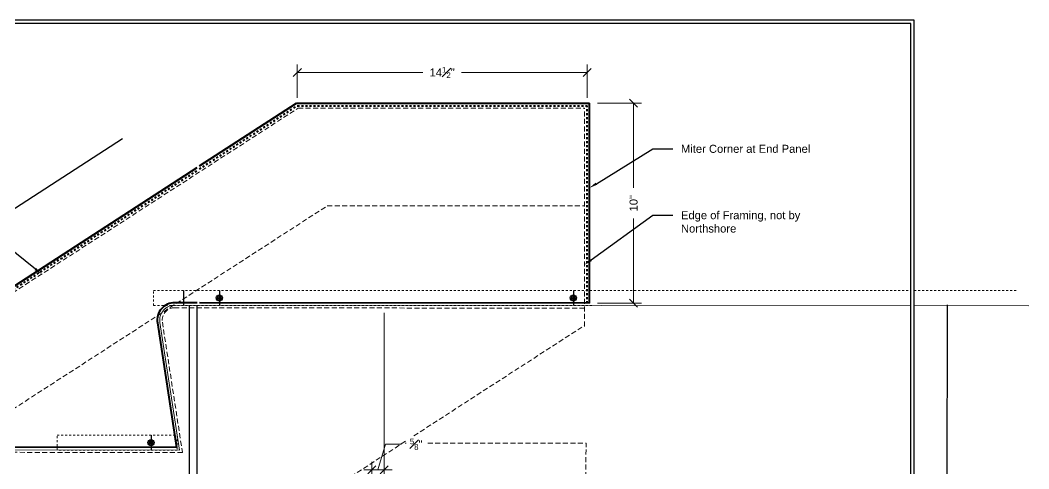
# Model space of a CAD drawing. Header units: inches. Extents: x -301 to 39679, y -468 to 370.
# Drawn here: x 3171.4 to 3221.7, y 23.1 to 45.5 of the extents above; entities that cross this region are included whole.
import ezdxf
from ezdxf import colors
from ezdxf.entities.mleader import LeaderData, LeaderLine
from ezdxf.enums import TextEntityAlignment as Align
from ezdxf.math import Vec2, Vec3

# ---------------------------------------------------------------- set-up
doc = ezdxf.new("R2010")
doc.units = ezdxf.units.IN
doc.header["$MEASUREMENT"] = 0
for name, pattern in [('DASHED2', [0.375, 0.25, -0.125]), ('HIDDEN', [0.375, 0.25, -0.125]), ('HIDDEN2', [0.1875, 0.125, -0.0625])]:
    doc.linetypes.add(name, pattern=pattern)
doc.layers.get('Defpoints').update_dxf_attribs({"color": 3})
doc.layers.add('NSE-Border', color=156, linetype='Continuous', plot=False)
doc.layers.add('NSE-Construction', color=86, linetype='Continuous', plot=False)
for name, color, linetype, lineweight in [('NSE-By_Others', 252, 'Continuous', 0), ('NSE-By_Others_Hidden', 252, 'HIDDEN', 0), ('NSE-Call-Outs', 51, 'Continuous', 13), ('NSE-Dimensions', 51, 'Continuous', 13), ('NSE-Hardware', 111, 'Continuous', 25), ('NSE-Panels 01', 1, 'Continuous', 40), ('NSE-Title', 51, 'Continuous', 9)]:
    doc.layers.add(name, color=color, linetype=linetype, lineweight=lineweight)
doc.layers.add('NSE-Detail Border', color=7, linetype='Continuous')
doc.styles.add('004 - NSSM - Standard', font='arial.ttf', dxfattribs={"height": 0.4})
doc.styles.add('008 - NSSM - Standard', font='arial.ttf', dxfattribs={"height": 0.8})
doc.dimstyles.new('004 - NSSM - Standard$0', dxfattribs={"dimtxt": 0.4, "dimasz": 0.4, "dimexe": 0.4, "dimexo": 0.4, "dimgap": 0.4, "dimtad": 0, "dimdec": 4, "dimzin": 3, "dimdsep": 46, "dimlunit": 5, "dimtxsty": '004 - NSSM - Standard', "dimblk": 'OBLIQUE', "dimcen": 0.4, "dimclrd": 256, "dimclre": 256, "dimclrt": 256, "dimazin": 0, "dimtfac": 0.7, "dimtdec": 4, "dimtmove": 1, "dimatfit": 2, "dimfxl": 1, "dimtfill": 1, "dimtfillclr": 11, "dimfrac": 1, "dimtolj": 1, "dimtzin": 0, "dimlwd": 0, "dimlwe": 0, "dimarcsym": 0})

# ---------------------------------------------------------------- blocks, each defined once
blk = doc.blocks.new('*U170')
blk.add_wipeout([(24.474, 1.129), (24.474, 0), (0, 0), (0, 11.312), (24.516, 11.312), (24.516, 0), (24.474, 0), (24.474, 11.271), (0.042, 11.271), (0.042, 1.129)])
at = {"layer": 'Defpoints', "ltscale": 0.0625}
blk.add_lwpolyline([(0.042, 1.129), (24.474, 1.129), (24.474, 11.271), (0.042, 11.271)], close=True, dxfattribs=at)
at = {"layer": 'NSE-Border', "ltscale": 0.0625}
blk.add_lwpolyline([(0, 0), (24.516, 0), (24.516, 11.312), (0, 11.312)], close=True, dxfattribs=at)
at = {"layer": 'Defpoints', "style": '008 - NSSM - Standard'}
blk.add_attdef('DETAIL_NUMBER', text='', height=0.218, dxfattribs=at).set_placement((0.625, 0.567), align=Align.MIDDLE_CENTER)
at = {"layer": 'NSE-Title', "style": '004 - NSSM - Standard'}
for tag, p in [('DETAIL_DESCRIPTION', (1.129, 0.62)), ('ARCH_REF', (2.197, 0.388))]:
    blk.add_attdef(tag, p, '', height=0.134, dxfattribs=at)
blk = doc.blocks.new('Bolt Head')
blk.add_lwpolyline([(0.25, 0), (0.12, 0.22), (-0.12, 0.22), (-0.25, 0), (-0.12, -0.22), (0.12, -0.22)], close=True)
for radius in [0.312, 0.125]:
    blk.add_circle((0, 0), radius)
blk = doc.blocks.new('_Oblique')
at = {"color": 0, "linetype": 'ByBlock', "lineweight": -2}
blk.add_line((-0.5, -0.5), (0.5, 0.5), dxfattribs=at)
blk = doc.blocks.new('*D302')
at = {"layer": 'Defpoints', "color": 0, "transparency": 16777216}
for p in [(3189.538, 23.026), (3189.538, 20.442), (3188.921, 19.343)]:
    blk.add_point(p, dxfattribs=at)
at = {"layer": 'NSE-Dimensions', "lineweight": 0, "transparency": 16777216}
for p, q in [((3189.229, 23.026), (3189.614, 24.31)), ((3189.614, 24.31), (3190.414, 24.31)), ((3188.921, 19.743), (3188.921, 23.426)), ((3189.538, 20.842), (3189.538, 23.426)), ((3188.921, 23.026), (3188.521, 23.026)), ((3188.921, 23.026), (3189.538, 23.026)), ((3188.921, 23.026), (3189.538, 23.026)), ((3189.538, 23.026), (3189.938, 23.026))]:
    blk.add_line(p, q, dxfattribs=at)
at = {"layer": 'NSE-Dimensions', "lineweight": 0, "transparency": 16777216, "xscale": 0.4, "yscale": 0.4, "zscale": 0.4}
blk.add_blockref('_Oblique', (3188.921, 23.026), dxfattribs=at)
at = {"layer": 'NSE-Dimensions', "lineweight": 0, "transparency": 16777216, "xscale": 0.4, "yscale": 0.4, "zscale": 0.4, "rotation": 180}
blk.add_blockref('_Oblique', (3189.538, 23.026), dxfattribs=at)
at = {"layer": 'NSE-Dimensions', "transparency": 16777216, "insert": (3191.142, 24.31), "char_height": 0.4, "attachment_point": 5, "style": '004 - NSSM - Standard', "bg_fill": 3, "box_fill_scale": 1.25, "bg_fill_color": 256, "bg_fill_true_color": 13158600, "bg_fill_transparency": 0}
blk.add_mtext('\\A1;{\\H0.7x;\\S5#8;}" ', dxfattribs=at)
blk = doc.blocks.new('*D314')
at = {"layer": 'Defpoints', "color": 0, "transparency": 16777216}
for p in [(3199.802, 41.351), (3202.005, 41.351), (3199.802, 31.353)]:
    blk.add_point(p, dxfattribs=at)
at = {"layer": 'NSE-Dimensions', "lineweight": 0, "transparency": 16777216}
for p, q in [((3200.202, 41.351), (3202.405, 41.351)), ((3202.005, 41.351), (3202.005, 37.118)), ((3202.005, 31.353), (3202.005, 35.585)), ((3200.202, 31.353), (3202.405, 31.353))]:
    blk.add_line(p, q, dxfattribs=at)
at = {"layer": 'NSE-Dimensions', "lineweight": 0, "transparency": 16777216, "xscale": 0.4, "yscale": 0.4, "zscale": 0.4}
for p, rotation in [((3202.005, 41.351), 90), ((3202.005, 31.353), 270)]:
    blk.add_blockref('_Oblique', p, dxfattribs=dict(at, rotation=rotation))
at = {"layer": 'NSE-Dimensions', "transparency": 16777216, "insert": (3202.005, 36.352), "char_height": 0.4, "attachment_point": 5, "rotation": 90, "style": '004 - NSSM - Standard', "bg_fill": 3, "box_fill_scale": 1.25, "bg_fill_color": 256, "bg_fill_true_color": 13158600, "bg_fill_transparency": 0}
blk.add_mtext('\\A1;10"', dxfattribs=at)
blk = doc.blocks.new('*D315')
at = {"layer": 'Defpoints', "color": 0, "transparency": 16777216}
for p in [(3199.677, 42.887), (3185.205, 41.226), (3199.677, 41.226)]:
    blk.add_point(p, dxfattribs=at)
at = {"layer": 'NSE-Dimensions', "lineweight": 0, "transparency": 16777216}
for p, q in [((3185.205, 41.626), (3185.205, 43.287)), ((3185.205, 42.887), (3191.474, 42.887)), ((3199.677, 42.887), (3193.408, 42.887)), ((3199.677, 41.626), (3199.677, 43.287))]:
    blk.add_line(p, q, dxfattribs=at)
at = {"layer": 'NSE-Dimensions', "lineweight": 0, "transparency": 16777216, "xscale": 0.4, "yscale": 0.4, "zscale": 0.4, "rotation": 180}
blk.add_blockref('_Oblique', (3185.205, 42.887), dxfattribs=at)
at = {"layer": 'NSE-Dimensions', "lineweight": 0, "transparency": 16777216, "xscale": 0.4, "yscale": 0.4, "zscale": 0.4}
blk.add_blockref('_Oblique', (3199.677, 42.887), dxfattribs=at)
at = {"layer": 'NSE-Dimensions', "transparency": 16777216, "insert": (3192.441, 42.887), "char_height": 0.4, "attachment_point": 5, "style": '004 - NSSM - Standard', "bg_fill": 3, "box_fill_scale": 1.25, "bg_fill_color": 256, "bg_fill_true_color": 13158600, "bg_fill_transparency": 0}
blk.add_mtext('\\A1;14{\\H0.7x;\\S1#2;}"', dxfattribs=at)

msp = doc.modelspace()

# ---------------------------------------------------------------- linework, layer by layer
at = {"color": 0, "linetype": 'Continuous', "lineweight": 0, "extrusion": (4.41392e-16, 1, -3.20393e-20)}
for p, q in [((3177.92477, 36.66344), (3177.92545, 36.66377)), ((3179.17445, 24.14268), (3179.17377, 24.14235))]:
    msp.add_line(p, q, dxfattribs=at)
at = {"layer": 'NSE-By_Others', "linetype": 'DASHED2', "extrusion": (4.41392e-16, 1, -3.20393e-20)}
for p, q in [((3121.87132, 0.09007), (3185.24212, 41.10068)), ((3199.5521, 31.10293), (3179.08133, 31.13272)), ((3125.86134, -17.44547), (3199.5521, 30.24373)), ((3178.4627, 30.41275), (3179.46521, 23.89192)), ((3190.59636, 24.36674), (3199.62675, 24.35362)), ((3199.61945, 17.79339), (3199.62675, 24.35362)), ((3179.46521, 23.89192), (3168.03426, 23.90855))]:
    msp.add_line(p, q, dxfattribs=at)
at = {"layer": 'NSE-By_Others', "linetype": 'DASHED2'}
for p, q in [((3185.24212, 41.10068), (3199.5521, 41.10068)), ((3199.5521, 30.19334), (3199.5521, 41.10068)), ((3186.70089, 36.22068), (3199.5521, 36.22068))]:
    msp.add_line(p, q, dxfattribs=at)
at = {"layer": 'NSE-By_Others', "extrusion": (4.41392e-16, 1, -3.20393e-20)}
for p, q in [((3221.74905, 31.22779), (3179.08151, 31.25771)), ((3189.54624, 30.86825), (3189.52046, 0.01341)), ((3178.33915, 30.39376), (3179.31949, 24.01713)), ((3179.31949, 24.01713), (3168.03444, 24.03355))]:
    msp.add_line(p, q, dxfattribs=at)
at = {"layer": 'NSE-By_Others'}
msp.add_arc((3179.08043, 30.50772), 0.75, 89.916638, 188.990027, dxfattribs=at)
at = {"layer": 'NSE-By_Others', "linetype": 'DASHED2'}
msp.add_arc((3179.08043, 30.50772), 0.625, 89.916638, 189.013866, dxfattribs=at)
at = {"layer": 'NSE-By_Others_Hidden', "color": 253, "linetype": 'HIDDEN2', "ltscale": 0.5}
msp.add_lwpolyline([(3199.92459, 31.2431), (3199.92459, 31.24275), (3178.02467, 31.24275), (3178.02467, 31.99275), (3221.21398, 31.99275)], dxfattribs=at)
msp.add_lwpolyline([(3179.20622, 24.01713), (3173.20622, 24.01713), (3173.20622, 24.76713), (3179.20622, 24.76713)], close=True, dxfattribs=at)
at = {"layer": 'NSE-Construction', "extrusion": (4.41392e-16, 1, -3.20393e-20)}
for p, q in [((3118.01568, 1.75891), (3176.47576, 39.59154)), ((3217.6295, -6.56609), (3217.6843, 31.27149))]:
    msp.add_line(p, q, dxfattribs=at)
at = {"layer": 'NSE-Construction'}
for p, q in [((3179.51715, 31.99275), (3179.51715, 31.24275)), ((3181.31357, 31.99275), (3181.31357, 31.24275)), ((3198.99419, 31.99275), (3198.99419, 31.24275)), ((3179.82058, 17.68132), (3179.82058, 31.25685)), ((3180.19558, 19.88743), (3180.19558, 31.25685)), ((3177.89841, 24.76713), (3177.89841, 24.01713))]:
    msp.add_line(p, q, dxfattribs=at)
at = {"layer": 'NSE-Panels 01', "extrusion": (4.41392e-16, 1, -3.20393e-20)}
for p, q in [((3180.32058, 38.21347), (3185.16829, 41.35068)), ((3121.7355, 0.29995), (3180.19558, 38.13257)), ((3180.19558, 31.38109), (3179.08169, 31.38271)), ((3199.8021, 31.35257), (3180.32058, 31.38091)), ((3178.2156, 30.37476), (3179.17377, 24.14235)), ((3179.17377, 24.14235), (3168.03462, 24.15855))]:
    msp.add_line(p, q, dxfattribs=at)
at = {"layer": 'NSE-Panels 01'}
for p in [(3185.16829, 41.35068), (3199.8021, 31.35257)]:
    msp.add_line(p, (3199.8021, 41.35068), dxfattribs=at)
at = {"layer": 'NSE-Panels 01', "color": 9, "linetype": 'HIDDEN2', "ltscale": 0.25, "extrusion": (4.41392e-16, 1, -3.20393e-20)}
msp.add_line((3180.32058, 38.06458), (3185.2052, 41.22568), dxfattribs=at)
at = {"layer": 'NSE-Panels 01', "color": 9, "linetype": 'HIDDEN2', "ltscale": 0.25}
for p in [(3185.2052, 41.22568), (3199.6771, 31.35257)]:
    msp.add_line(p, (3199.6771, 41.22568), dxfattribs=at)
at = {"layer": 'NSE-Panels 01'}
msp.add_arc((3179.08043, 30.50772), 0.875, 89.916638, 188.971499, dxfattribs=at)

# ---------------------------------------------------------------- block references
at = {"layer": 'NSE-Hardware', "xscale": 0.5, "yscale": 0.5, "zscale": 0.5}
for p in [(3181.31357, 31.61775), (3198.99419, 31.61775), (3177.89841, 24.39213)]:
    msp.add_blockref('Bolt Head', p, dxfattribs=at)

# ---------------------------------------------------------------- next in the draw order: leaders
at = {"layer": 'NSE-Call-Outs'}
ml = msp.add_multileader_mtext('Standard', dxfattribs=at)
ml.set_content('\\A1;Stair Rail Base Assembly,\\Pnot by Northshore', color=256, style='004 - NSSM - Standard')
ml.set_leader_properties(color=256)
ml.build(insert=Vec2(0, 0))
ml.multileader.update_dxf_attribs({"dogleg_length": 1, "arrow_head_size": 0.4})
ctx = ml.context
ctx.base_point, ctx.char_height, ctx.arrow_head_size, ctx.landing_gap_size, ctx.plane_origin = Vec3(3161.40939, 35.11792), 0.4, 0.4, 0.4, Vec3(3094.15475, 40.93018)
ctx.text_align_type = 2
notes = []
notes.append((ctx, [(0, (1, 1, 0), (3169.563, 35.11792), (-1, 0), 1, [(0, [(3172.43025, 32.80943)], 0, [])])]))
ctx.mtext.insert, ctx.mtext.width, ctx.mtext.defined_height, ctx.mtext.alignment, ctx.mtext.flow_direction = Vec3(3168.163, 35.37672), 8, 0.66324, 3, 5
ctx.mtext.has_bg_fill, ctx.mtext.bg_color, ctx.mtext.bg_scale_factor, ctx.mtext.bg_transparency, ctx.mtext.use_window_bg_color = 1, -1027028792, 1.5, 0, 1
for ctx, leaders in notes:
    for number, flags, end, landing, length, lines in leaders:
        leader = LeaderData()
        leader.index, (leader.has_last_leader_line, leader.has_dogleg_vector, leader.attachment_direction) = number, flags
        leader.last_leader_point, leader.dogleg_vector, leader.dogleg_length = Vec3(end), Vec3(landing), length
        for number, points, colour, breaks in lines:
            line = LeaderLine()
            line.index, line.vertices, line.color, line.breaks = number, Vec3.list(points), colors.encode_raw_color(colour), breaks
            leader.lines.append(line)
        ctx.leaders.append(leader)

# ---------------------------------------------------------------- next in the draw order: linework, layer by layer
at = {"layer": 'NSE-By_Others', "linetype": 'DASHED2', "extrusion": (4.41392e-16, 1, -3.20393e-20)}
msp.add_line((3119.34165, -7.37107), (3186.70089, 36.22068), dxfattribs=at)
at = {"layer": 'NSE-Panels 01', "color": 9, "linetype": 'HIDDEN2', "ltscale": 0.25, "extrusion": (4.41392e-16, 1, -3.20393e-20)}
msp.add_line((3128.88576, 4.77837), (3180.19558, 37.98368), dxfattribs=at)

# ---------------------------------------------------------------- next in the draw order: block references
at = {"layer": 'NSE-Detail Border', "xscale": 4, "yscale": 4, "zscale": 4}
msp.add_blockref('*U170', (3117.95958, 0.25), dxfattribs=at)

# ---------------------------------------------------------------- next in the draw order: dimensions: what is measured, and where the dimension line sits
at = {"layer": 'NSE-Dimensions'}
dim = msp.add_linear_dim(base=(3189.53753, 23.02622), p1=(3188.92106, 19.34307), p2=(3189.53753, 20.44195), text='<> ', dimstyle='004 - NSSM - Standard$0', override={"dimpost": '"'}, dxfattribs=at)
dim.commit()
dim.dimension.update_dxf_attribs({"geometry": '*D302', "text_midpoint": (3190.81433, 24.30966)})

# ---------------------------------------------------------------- next in the draw order: leaders
at = {"layer": 'NSE-Call-Outs'}
ml = msp.add_multileader_mtext('Standard', dxfattribs=at)
ml.set_content('Miter Corner at End Panel', color=256, style='004 - NSSM - Standard')
ml.set_leader_properties(color=256)
ml.build(insert=Vec2(0, 0))
ml.multileader.update_dxf_attribs({"dogleg_length": 1, "arrow_head_size": 0.4})
ctx = ml.context
ctx.base_point, ctx.char_height, ctx.arrow_head_size, ctx.landing_gap_size, ctx.plane_origin = Vec3(3203.97105, 39.06815), 0.4, 0.4, 0.4, Vec3(3190.5751, 43.65093)
notes = []
notes.append((ctx, [(1, (1, 1, 0), (3202.97105, 39.06815), (1, 0), 1, [(0, [(3199.8021, 37.11954)], 0, [])])]))
ctx.mtext.insert, ctx.mtext.width, ctx.mtext.defined_height, ctx.mtext.flow_direction = Vec3(3204.37105, 39.27156), 8, 1.61676, 5
ctx.mtext.has_bg_fill, ctx.mtext.bg_color, ctx.mtext.bg_scale_factor, ctx.mtext.bg_transparency, ctx.mtext.use_window_bg_color = 1, -1027028792, 1.5, 0, 1
ml = msp.add_multileader_mtext('Standard', dxfattribs=at)
ml.set_content('Edge of Framing, not by Northshore', color=256, style='004 - NSSM - Standard')
ml.set_leader_properties(color=256)
ml.build(insert=Vec2(0, 0))
ml.multileader.update_dxf_attribs({"dogleg_length": 1, "arrow_head_size": 0.4})
ctx = ml.context
ctx.base_point, ctx.char_height, ctx.arrow_head_size, ctx.landing_gap_size, ctx.plane_origin = Vec3(3203.97105, 35.7506), 0.4, 0.4, 0.4, Vec3(3190.5751, 41.37571)
notes.append((ctx, [(1, (1, 1, 0), (3202.97105, 35.7506), (1, 0), 1, [(0, [(3199.5521, 33.28078)], 0, [])])]))
ctx.mtext.insert, ctx.mtext.width, ctx.mtext.defined_height, ctx.mtext.flow_direction = Vec3(3204.37105, 35.95388), 8, 1.61676, 5
ctx.mtext.has_bg_fill, ctx.mtext.bg_color, ctx.mtext.bg_scale_factor, ctx.mtext.bg_transparency, ctx.mtext.use_window_bg_color = 1, -1027028792, 1.5, 0, 1
for ctx, leaders in notes:
    for number, flags, end, landing, length, lines in leaders:
        leader = LeaderData()
        leader.index, (leader.has_last_leader_line, leader.has_dogleg_vector, leader.attachment_direction) = number, flags
        leader.last_leader_point, leader.dogleg_vector, leader.dogleg_length = Vec3(end), Vec3(landing), length
        for number, points, colour, breaks in lines:
            line = LeaderLine()
            line.index, line.vertices, line.color, line.breaks = number, Vec3.list(points), colors.encode_raw_color(colour), breaks
            leader.lines.append(line)
        ctx.leaders.append(leader)

# ---------------------------------------------------------------- next in the draw order: dimensions: what is measured, and where the dimension line sits
at = {"layer": 'NSE-Dimensions'}
dim = msp.add_linear_dim(base=(3202.00532, 41.35068), p1=(3199.8021, 31.35257), p2=(3199.8021, 41.35068), angle=90, dimstyle='004 - NSSM - Standard$0', override={"dimpost": '"'}, dxfattribs=at)
dim.commit()
dim.dimension.update_dxf_attribs({"geometry": '*D314', "text_midpoint": (3202.00532, 36.35162)})

# ---------------------------------------------------------------- next in the draw order: dimensions: what is measured, and where the dimension line sits
dim = msp.add_linear_dim(base=(3199.6771, 42.88673), p1=(3185.2052, 41.22568), p2=(3199.6771, 41.22568), dimstyle='004 - NSSM - Standard$0', override={"dimpost": '"'}, dxfattribs=at)
dim.commit()
dim.dimension.update_dxf_attribs({"geometry": '*D315', "text_midpoint": (3192.44115, 42.88673)})

doc.saveas('drawing.dxf')
